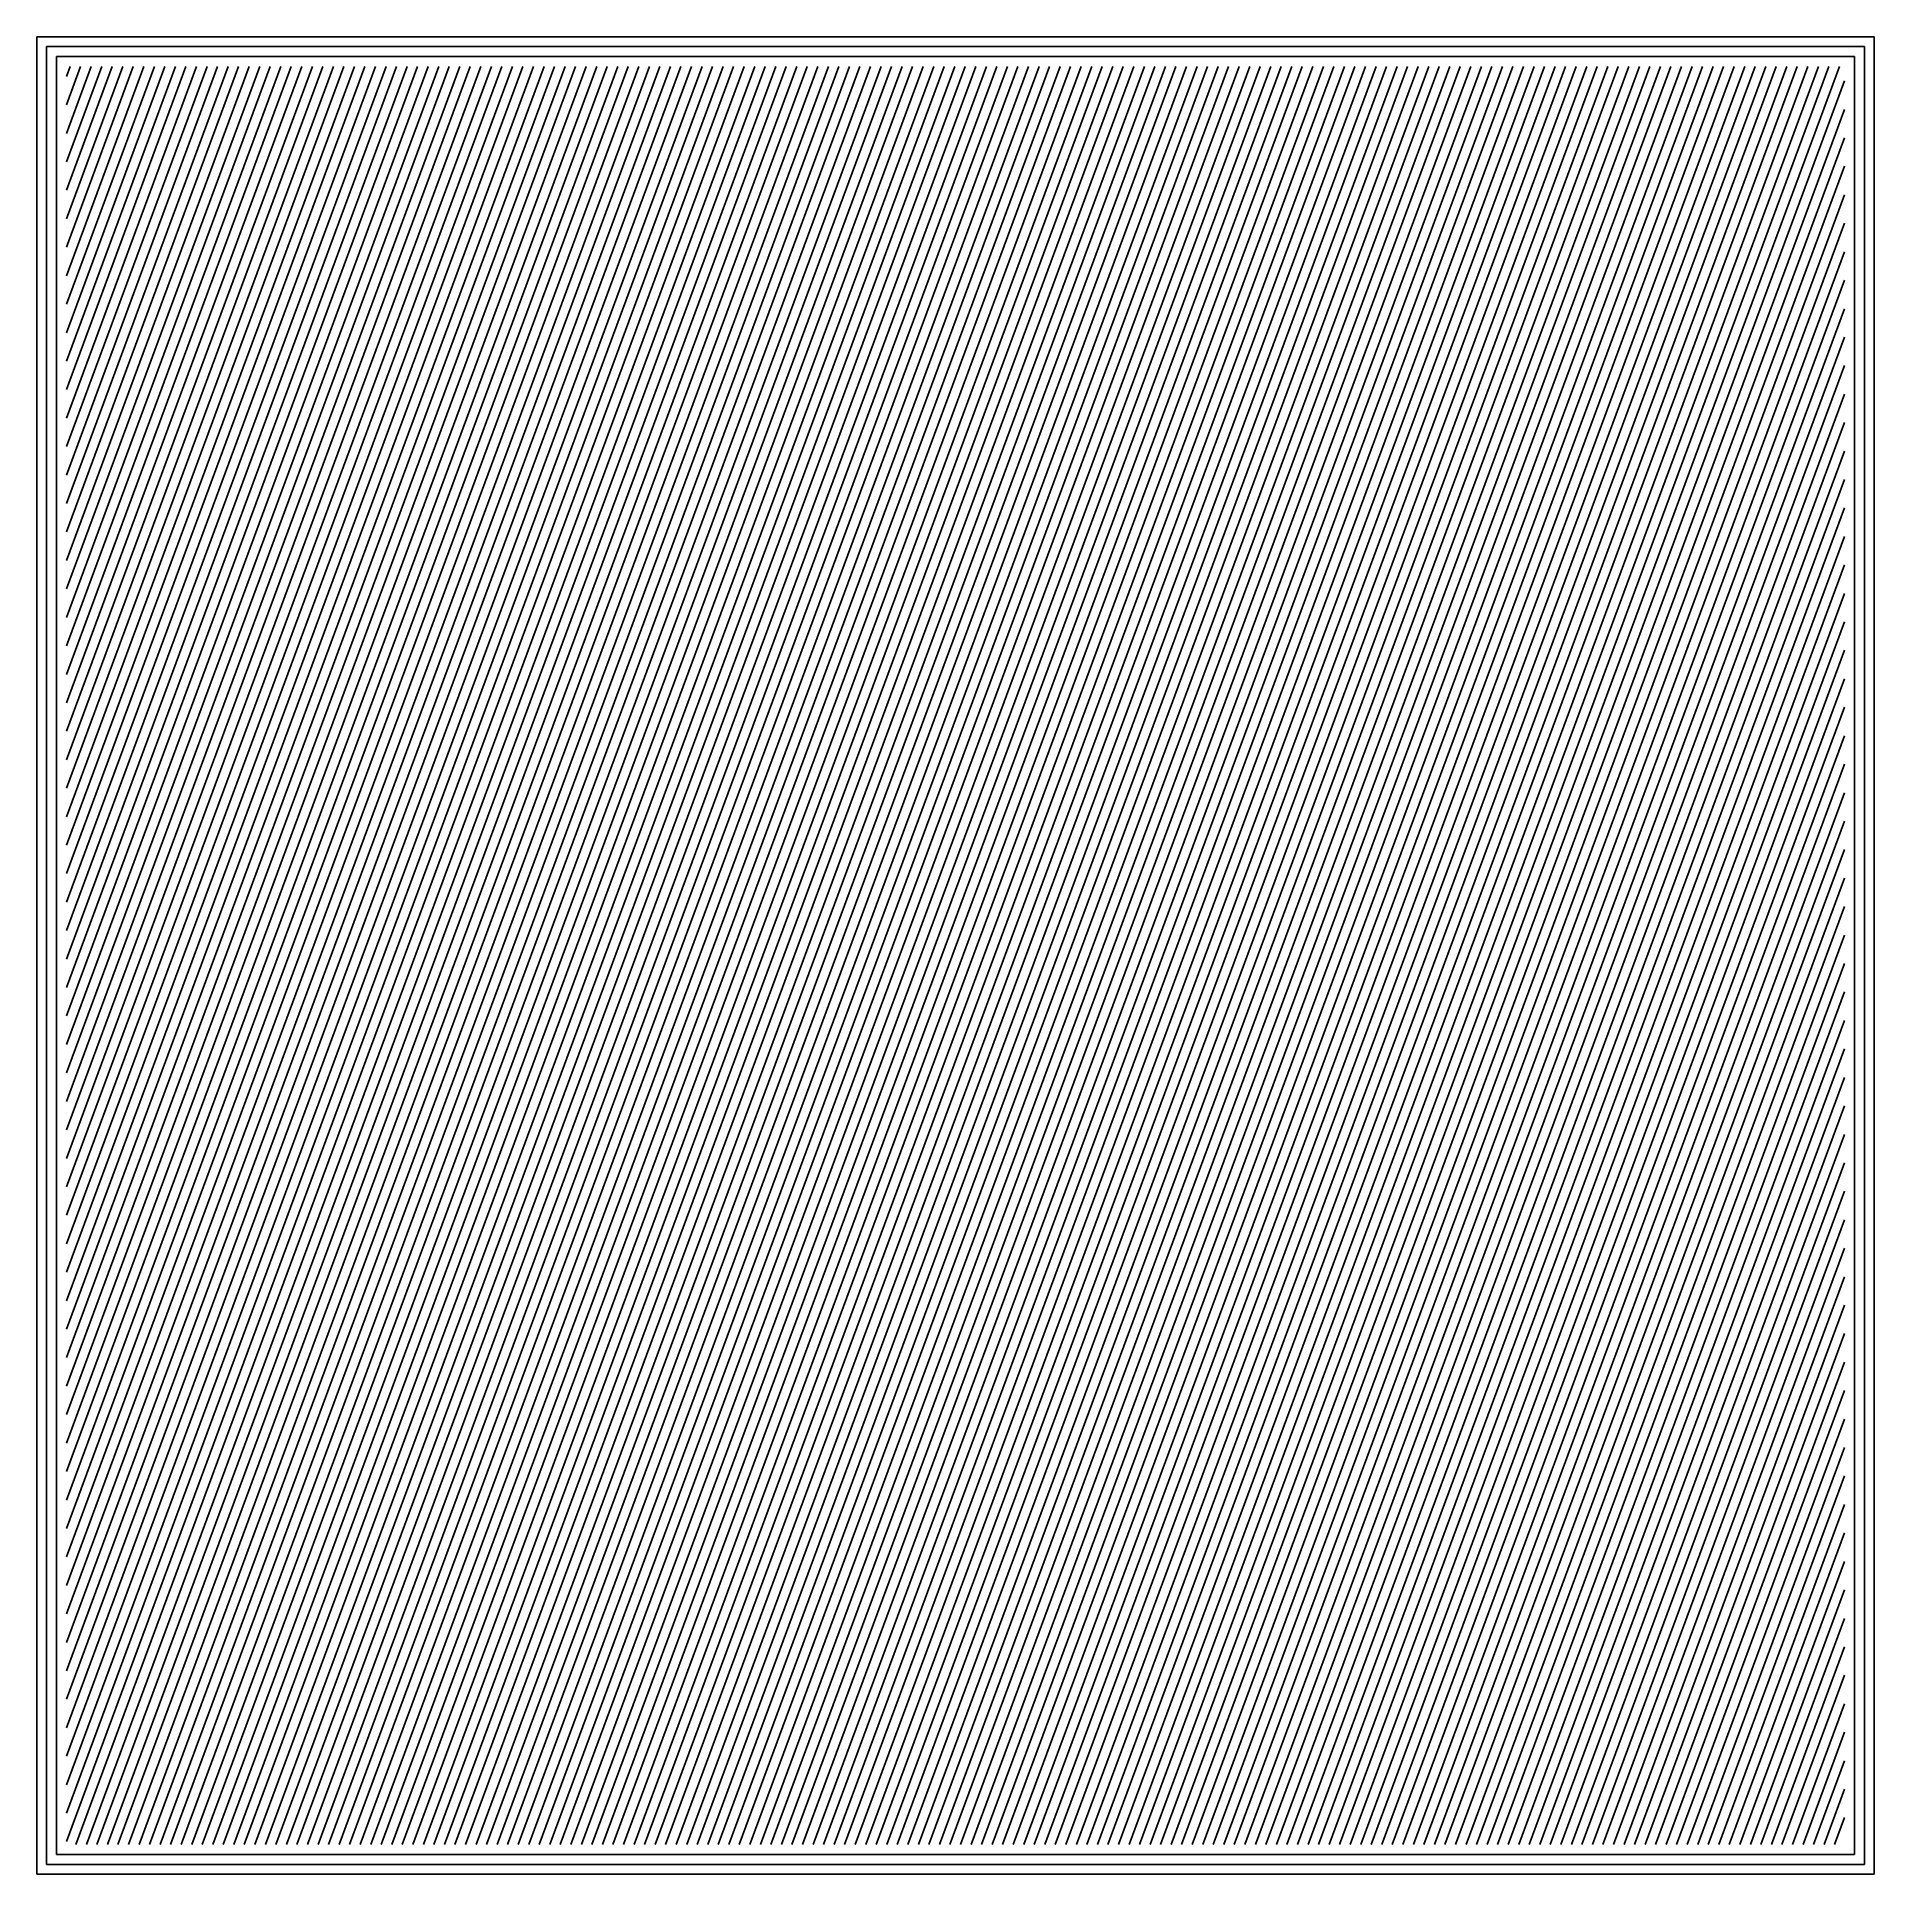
# Model space of a CAD drawing. Extents: x 0.1 to 14.9, y 0.1 to 14.9.
import ezdxf

# ---------------------------------------------------------------- set-up
doc = ezdxf.new("R2010")
doc.units = 0

msp = doc.modelspace()

# ---------------------------------------------------------------- linework, layer by layer
for p, q in [((0.059, 0.059), (0.059, 14.941)), ((0.059, 14.941), (14.941, 14.941)), ((14.941, 14.941), (14.941, 0.059)), ((0.139, 0.139), (0.139, 14.861)), ((0.139, 14.861), (14.861, 14.861)), ((0.219, 0.219), (0.219, 14.781)), ((0.219, 14.781), (14.781, 14.781)), ((14.781, 14.781), (14.781, 0.219)), ((14.861, 14.861), (14.861, 0.139)), ((0.299, 14.61951), (0.32914, 14.701)), ((0.41444, 14.701), (0.299, 14.38893)), ((0.299, 14.15834), (0.49973, 14.701)), ((0.58503, 14.701), (0.299, 13.92775)), ((0.299, 13.69716), (0.67033, 14.701)), ((0.75563, 14.701), (0.299, 13.46656)), ((0.299, 13.23597), (0.84093, 14.701)), ((0.92623, 14.701), (0.299, 13.00538)), ((0.299, 12.77479), (1.01153, 14.701)), ((1.09682, 14.701), (0.299, 12.5442)), ((0.299, 12.31361), (1.18212, 14.701)), ((1.26742, 14.701), (0.299, 12.08302)), ((0.299, 11.85244), (1.35271, 14.701)), ((1.43801, 14.701), (0.299, 11.62185)), ((0.299, 11.39125), (1.52331, 14.701)), ((1.60861, 14.701), (0.299, 11.16066)), ((0.299, 10.93007), (1.69391, 14.701)), ((1.77921, 14.701), (0.299, 10.69947)), ((0.299, 10.46888), (1.8645, 14.701)), ((1.9498, 14.701), (0.299, 10.2383)), ((0.299, 10.00771), (2.0351, 14.701)), ((2.12039, 14.701), (0.299, 9.77713)), ((0.299, 9.54653), (2.20569, 14.701)), ((2.29099, 14.701), (0.299, 9.31595)), ((0.299, 9.08535), (2.37629, 14.701)), ((2.46159, 14.701), (0.299, 8.85476)), ((0.299, 8.62418), (2.54689, 14.701)), ((2.63218, 14.701), (0.299, 8.39357)), ((0.299, 8.16299), (2.71748, 14.701)), ((2.80278, 14.701), (0.299, 7.9324)), ((0.299, 7.70181), (2.88808, 14.701)), ((2.97337, 14.701), (0.299, 7.47122)), ((0.299, 7.24064), (3.05867, 14.701)), ((3.14397, 14.701), (0.299, 7.01004)), ((0.299, 6.77945), (3.22927, 14.701)), ((3.31457, 14.701), (0.299, 6.54886)), ((0.299, 6.31826), (3.39987, 14.701)), ((3.48516, 14.701), (0.299, 6.08767)), ((0.299, 5.85709), (3.57046, 14.701)), ((3.65576, 14.701), (0.299, 5.6265)), ((0.299, 5.39591), (3.74105, 14.701)), ((3.82635, 14.701), (0.299, 5.16532)), ((0.299, 4.93474), (3.91165, 14.701)), ((3.99695, 14.701), (0.299, 4.70414)), ((0.299, 4.47355), (4.08225, 14.701)), ((4.16755, 14.701), (0.299, 4.24296)), ((0.299, 4.01236), (4.25285, 14.701)), ((4.33814, 14.701), (0.299, 3.78177)), ((0.299, 3.55119), (4.42344, 14.701)), ((4.50874, 14.701), (0.299, 3.32059)), ((0.299, 3.09001), (4.59403, 14.701)), ((4.67933, 14.701), (0.299, 2.85942)), ((0.299, 2.62884), (4.76462, 14.701)), ((4.84993, 14.701), (0.299, 2.39824)), ((0.299, 2.16766), (4.93523, 14.701)), ((5.02052, 14.701), (0.299, 1.93707)), ((0.299, 1.70646), (5.10582, 14.701)), ((5.19112, 14.701), (0.299, 1.47587)), ((0.299, 1.24528), (5.27642, 14.701)), ((5.36171, 14.701), (0.299, 1.0147)), ((0.299, 0.78411), (5.44701, 14.701)), ((5.53231, 14.701), (0.299, 0.55352)), ((0.299, 0.32293), (5.61761, 14.701)), ((5.70291, 14.701), (0.37544, 0.299)), ((0.46074, 0.299), (5.78821, 14.701)), ((5.87351, 14.701), (0.54604, 0.299)), ((0.63134, 0.299), (5.9588, 14.701)), ((6.0441, 14.701), (0.71664, 0.299)), ((0.80194, 0.299), (6.12939, 14.701)), ((6.21469, 14.701), (0.88723, 0.299)), ((0.97253, 0.299), (6.29999, 14.701)), ((6.38529, 14.701), (1.05783, 0.299)), ((1.14312, 0.299), (6.47059, 14.701)), ((6.55589, 14.701), (1.22842, 0.299)), ((1.31372, 0.299), (6.64118, 14.701)), ((6.72648, 14.701), (1.39902, 0.299)), ((1.48432, 0.299), (6.81178, 14.701)), ((6.89707, 14.701), (1.56962, 0.299)), ((1.65492, 0.299), (6.98237, 14.701)), ((7.06767, 14.701), (1.74021, 0.299)), ((1.82551, 0.299), (7.15297, 14.701)), ((7.23827, 14.701), (1.9108, 0.299)), ((1.9961, 0.299), (7.32357, 14.701)), ((7.40886, 14.701), (2.0814, 0.299)), ((2.1667, 0.299), (7.49416, 14.701)), ((7.57946, 14.701), (2.252, 0.299)), ((2.3373, 0.299), (7.66476, 14.701)), ((7.75005, 14.701), (2.4226, 0.299)), ((2.50789, 0.299), (7.83535, 14.701)), ((7.92065, 14.701), (2.59319, 0.299)), ((2.67848, 0.299), (8.00595, 14.701)), ((8.09125, 14.701), (2.76378, 0.299)), ((2.84908, 0.299), (8.17655, 14.701)), ((8.26184, 14.701), (2.93438, 0.299)), ((3.01968, 0.299), (8.34714, 14.701)), ((8.43244, 14.701), (3.10498, 0.299)), ((3.19028, 0.299), (8.51774, 14.701)), ((8.60303, 14.701), (3.27557, 0.299)), ((3.36087, 0.299), (8.68833, 14.701)), ((8.77363, 14.701), (3.44617, 0.299)), ((3.53146, 0.299), (8.85893, 14.701)), ((8.94423, 14.701), (3.61676, 0.299)), ((3.70206, 0.299), (9.02953, 14.701)), ((9.11482, 14.701), (3.78737, 0.299)), ((3.87266, 0.299), (9.20012, 14.701)), ((9.28542, 14.701), (3.95796, 0.299)), ((4.04325, 0.299), (9.37071, 14.701)), ((9.45601, 14.701), (4.12855, 0.299)), ((4.21385, 0.299), (9.54131, 14.701)), ((9.6266, 14.701), (4.29915, 0.299)), ((4.38444, 0.299), (9.71191, 14.701)), ((9.79721, 14.701), (4.46974, 0.299)), ((4.55504, 0.299), (9.8825, 14.701)), ((9.9678, 14.701), (4.64034, 0.299)), ((4.72564, 0.299), (10.0531, 14.701)), ((10.1384, 14.701), (4.81093, 0.299)), ((4.89623, 0.299), (10.22369, 14.701)), ((10.30899, 14.701), (4.98153, 0.299)), ((5.06683, 0.299), (10.39428, 14.701)), ((10.47958, 14.701), (5.15212, 0.299)), ((5.23742, 0.299), (10.56489, 14.701)), ((10.65019, 14.701), (5.32272, 0.299)), ((5.40802, 0.299), (10.73548, 14.701)), ((10.82078, 14.701), (5.49332, 0.299)), ((5.57862, 0.299), (10.90608, 14.701)), ((10.99137, 14.701), (5.66391, 0.299)), ((5.74921, 0.299), (11.07667, 14.701)), ((11.16197, 14.701), (5.83451, 0.299)), ((5.91981, 0.299), (11.24726, 14.701)), ((11.33257, 14.701), (6.0051, 0.299)), ((6.0904, 0.299), (11.41787, 14.701)), ((11.50316, 14.701), (6.1757, 0.299)), ((6.261, 0.299), (11.58846, 14.701)), ((11.67376, 14.701), (6.3463, 0.299)), ((6.4316, 0.299), (11.75905, 14.701)), ((11.84435, 14.701), (6.51689, 0.299)), ((6.60219, 0.299), (11.92965, 14.701)), ((12.01494, 14.701), (6.68749, 0.299)), ((6.77278, 0.299), (12.10024, 14.701)), ((12.18555, 14.701), (6.85808, 0.299)), ((6.94338, 0.299), (12.27085, 14.701)), ((12.35614, 14.701), (7.02867, 0.299)), ((7.11398, 0.299), (12.44144, 14.701)), ((12.52673, 14.701), (7.19928, 0.299)), ((7.28457, 0.299), (12.61203, 14.701)), ((12.69733, 14.701), (7.36987, 0.299)), ((7.45517, 0.299), (12.78263, 14.701)), ((12.86792, 14.701), (7.54046, 0.299)), ((7.62576, 0.299), (12.95323, 14.701)), ((13.03853, 14.701), (7.71106, 0.299)), ((7.79636, 0.299), (13.12382, 14.701)), ((13.20912, 14.701), (7.88166, 0.299)), ((7.96696, 0.299), (13.29442, 14.701)), ((13.37971, 14.701), (8.05226, 0.299)), ((8.13755, 0.299), (13.46501, 14.701)), ((13.55031, 14.701), (8.22285, 0.299)), ((8.30815, 0.299), (13.63561, 14.701)), ((13.7209, 14.701), (8.39344, 0.299)), ((8.47874, 0.299), (13.80621, 14.701)), ((13.8915, 14.701), (8.56404, 0.299)), ((8.64933, 0.299), (13.9768, 14.701)), ((14.0621, 14.701), (8.73464, 0.299)), ((8.81994, 0.299), (14.14739, 14.701)), ((14.23269, 14.701), (8.90523, 0.299)), ((8.99053, 0.299), (14.31799, 14.701)), ((14.40329, 14.701), (9.07583, 0.299)), ((9.16112, 0.299), (14.48858, 14.701)), ((14.57388, 14.701), (9.24642, 0.299)), ((9.33172, 0.299), (14.65918, 14.701)), ((14.701, 14.58344), (9.41701, 0.299)), ((9.50231, 0.299), (14.701, 14.35286)), ((14.701, 14.12227), (9.58762, 0.299)), ((9.67291, 0.299), (14.701, 13.89169)), ((14.701, 13.66109), (9.75821, 0.299)), ((9.84351, 0.299), (14.701, 13.43051)), ((14.701, 13.19992), (9.9288, 0.299)), ((10.0141, 0.299), (14.701, 12.96933)), ((14.701, 12.73872), (10.0994, 0.299)), ((10.1847, 0.299), (14.701, 12.50814)), ((14.701, 12.27755), (10.26999, 0.299)), ((10.3553, 0.299), (14.701, 12.04696)), ((14.701, 11.81637), (10.4406, 0.299)), ((10.52589, 0.299), (14.701, 11.58578)), ((14.701, 11.35519), (10.61119, 0.299)), ((10.69649, 0.299), (14.701, 11.12461)), ((14.701, 10.89402), (10.78178, 0.299)), ((10.86708, 0.299), (14.701, 10.66343)), ((14.701, 10.43282), (10.95238, 0.299)), ((11.03768, 0.299), (14.701, 10.20224)), ((14.701, 9.97165), (11.12297, 0.299)), ((11.20828, 0.299), (14.701, 9.74105)), ((14.701, 9.51047), (11.29357, 0.299)), ((11.37887, 0.299), (14.701, 9.27988)), ((14.701, 9.0493), (11.46417, 0.299)), ((11.54947, 0.299), (14.701, 8.8187)), ((14.701, 8.58812), (11.63476, 0.299)), ((11.72006, 0.299), (14.701, 8.35751)), ((14.701, 8.12693), (11.80536, 0.299)), ((11.89065, 0.299), (14.701, 7.89634)), ((14.701, 7.66574), (11.97596, 0.299)), ((12.06125, 0.299), (14.701, 7.43516)), ((14.701, 7.20457), (12.14655, 0.299)), ((12.23185, 0.299), (14.701, 6.97398)), ((14.701, 6.74339), (12.31715, 0.299)), ((12.40244, 0.299), (14.701, 6.51281)), ((14.701, 6.28222), (12.48774, 0.299)), ((12.57304, 0.299), (14.701, 6.05162)), ((14.701, 5.82103), (12.65834, 0.299)), ((12.74363, 0.299), (14.701, 5.59044)), ((14.701, 5.35984), (12.82894, 0.299)), ((12.91423, 0.299), (14.701, 5.12925)), ((14.701, 4.89867), (12.99953, 0.299)), ((13.08483, 0.299), (14.701, 4.66808)), ((14.701, 4.43749), (13.17012, 0.299)), ((13.25542, 0.299), (14.701, 4.2069)), ((14.701, 3.9763), (13.34072, 0.299)), ((13.42602, 0.299), (14.701, 3.74572)), ((14.701, 3.51513), (13.51131, 0.299)), ((13.59661, 0.299), (14.701, 3.28454)), ((14.701, 3.05394), (13.68192, 0.299)), ((13.76721, 0.299), (14.701, 2.82336)), ((14.701, 2.59276), (13.85251, 0.299)), ((13.9378, 0.299), (14.701, 2.36218)), ((14.701, 2.13159), (14.0231, 0.299)), ((14.1084, 0.299), (14.701, 1.90101)), ((14.701, 1.6704), (14.1937, 0.299)), ((14.279, 0.299), (14.701, 1.43982)), ((14.701, 1.20924), (14.36429, 0.299)), ((14.4496, 0.299), (14.701, 0.97863)), ((14.701, 0.74804), (14.53489, 0.299)), ((14.62019, 0.299), (14.701, 0.51745)), ((14.781, 0.219), (0.219, 0.219)), ((14.781, 0.219), (14.781, 0.219)), ((14.941, 0.059), (0.059, 0.059)), ((14.861, 0.139), (0.139, 0.139)), ((14.861, 0.139), (14.861, 0.139)), ((14.941, 0.059), (14.941, 0.059))]:
    msp.add_line(p, q)

doc.saveas('drawing.dxf')
